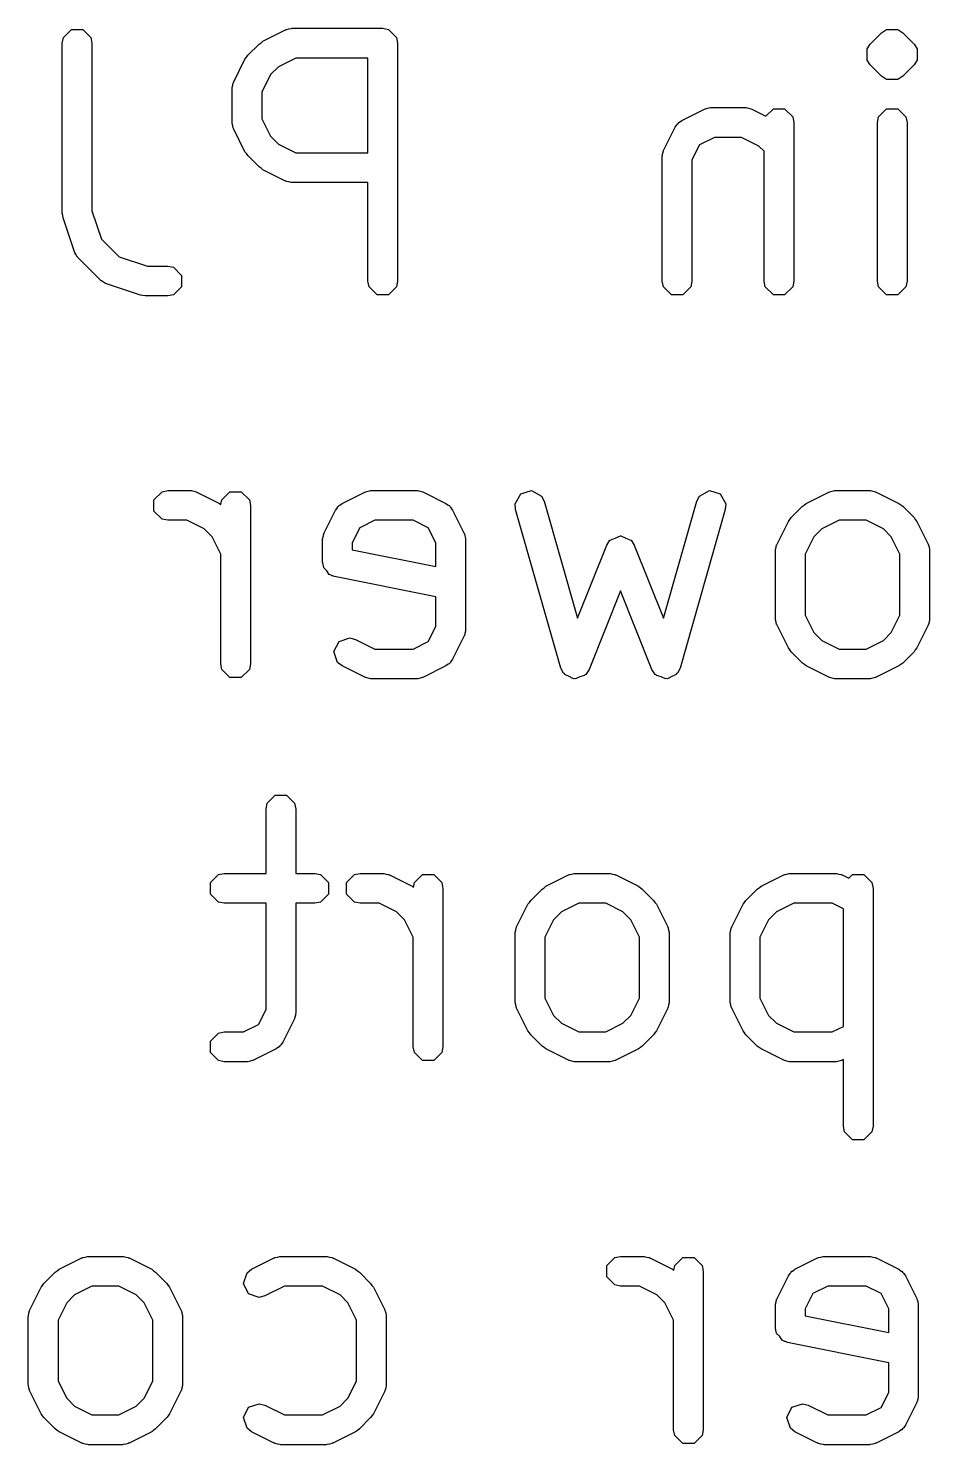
# Model space of a CAD drawing. Extents: x 2.12 to 4.38, y -4.67 to -3.06.
# Drawn here: x 3.6076 to 3.727, y -3.8395 to -3.6519 of the extents above; entities that cross this region are included whole.
import ezdxf

# ---------------------------------------------------------------- set-up
doc = ezdxf.new("R2010")
doc.units = 0
doc.header["$MEASUREMENT"] = 0
doc.layers.add('BLACK', color=7, linetype='CONTINUOUS')

msp = doc.modelspace()

# ---------------------------------------------------------------- linework, layer by layer
at = {"layer": 'BLACK', "linetype": 'CONTINUOUS'}
for p, q in [((3.61205, -3.65389), (3.6122, -3.65314)), ((3.6122, -3.65314), (3.61327, -3.65207)), ((3.61327, -3.65207), (3.61477, -3.65207)), ((3.61477, -3.65207), (3.61584, -3.65314)), ((3.61584, -3.65314), (3.61599, -3.65389)), ((3.63864, -3.65363), (3.64164, -3.65213)), ((3.64164, -3.65213), (3.64173, -3.65211)), ((3.64173, -3.65211), (3.64176, -3.65207)), ((3.64176, -3.65207), (3.64207, -3.65201)), ((3.64207, -3.65201), (3.64238, -3.65193)), ((3.64238, -3.65193), (3.64242, -3.65194)), ((3.64242, -3.65194), (3.64252, -3.65192)), ((3.64252, -3.65192), (3.65452, -3.65192)), ((3.65452, -3.65192), (3.65527, -3.65207)), ((3.65527, -3.65207), (3.65633, -3.65314)), ((3.65633, -3.65314), (3.65648, -3.65389)), ((3.71911, -3.654), (3.72061, -3.6525)), ((3.72061, -3.6525), (3.72125, -3.65207)), ((3.72125, -3.65207), (3.72276, -3.65207)), ((3.72276, -3.65207), (3.7234, -3.6525)), ((3.7234, -3.6525), (3.7249, -3.654)), ((3.61205, -3.67639), (3.61205, -3.65389)), ((3.61599, -3.65389), (3.61599, -3.67607)), ((3.63663, -3.6555), (3.63812, -3.654)), ((3.63812, -3.654), (3.63839, -3.65383)), ((3.63839, -3.65383), (3.63864, -3.65363)), ((3.65648, -3.65389), (3.65648, -3.68539)), ((3.71869, -3.65464), (3.71911, -3.654)), ((3.71869, -3.65615), (3.71869, -3.65464)), ((3.71869, -3.65464), (3.71869, -3.65464)), ((3.7249, -3.654), (3.72533, -3.65464)), ((3.72533, -3.65464), (3.72533, -3.65464)), ((3.72533, -3.65464), (3.72533, -3.65539)), ((3.72533, -3.65539), (3.72533, -3.65615)), ((3.63476, -3.65901), (3.63626, -3.65601)), ((3.63626, -3.65601), (3.63645, -3.65576)), ((3.63645, -3.65576), (3.63663, -3.6555)), ((3.64068, -3.65701), (3.63963, -3.65806)), ((3.64298, -3.65586), (3.64068, -3.65701)), ((3.65255, -3.65586), (3.64298, -3.65586)), ((3.65255, -3.66842), (3.65255, -3.65586)), ((3.71911, -3.65678), (3.71869, -3.65615)), ((3.72061, -3.65828), (3.71911, -3.65678)), ((3.7249, -3.65678), (3.7234, -3.65828)), ((3.72533, -3.65615), (3.7249, -3.65678)), ((3.72533, -3.65615), (3.72533, -3.65615)), ((3.63464, -3.65945), (3.6347, -3.65914)), ((3.6347, -3.65914), (3.63473, -3.65911)), ((3.63473, -3.65911), (3.63476, -3.65901)), ((3.63963, -3.65806), (3.63849, -3.66036)), ((3.72125, -3.65871), (3.72061, -3.65828)), ((3.72276, -3.65871), (3.72125, -3.65871)), ((3.72125, -3.65871), (3.72125, -3.65871)), ((3.7234, -3.65828), (3.72276, -3.65871)), ((3.63455, -3.65975), (3.63464, -3.65945)), ((3.63457, -3.6598), (3.63455, -3.65975)), ((3.63455, -3.65989), (3.63457, -3.6598)), ((3.63455, -3.66439), (3.63455, -3.65989)), ((3.63849, -3.66036), (3.63849, -3.66393)), ((3.69413, -3.66413), (3.69713, -3.66263)), ((3.69713, -3.66263), (3.69722, -3.6626)), ((3.69722, -3.6626), (3.69726, -3.66257)), ((3.69726, -3.66257), (3.69757, -3.66251)), ((3.69757, -3.66251), (3.69787, -3.66243)), ((3.69787, -3.66243), (3.69791, -3.66244)), ((3.69791, -3.66244), (3.69801, -3.66242)), ((3.69801, -3.66242), (3.70251, -3.66242)), ((3.70251, -3.66242), (3.70261, -3.66244)), ((3.70261, -3.66244), (3.70265, -3.66243)), ((3.70265, -3.66243), (3.70295, -3.66251)), ((3.70295, -3.66251), (3.70326, -3.66257)), ((3.70326, -3.66257), (3.70329, -3.6626)), ((3.70329, -3.6626), (3.70339, -3.66263)), ((3.70339, -3.66263), (3.70526, -3.66357)), ((3.70526, -3.66357), (3.70626, -3.66257)), ((3.70626, -3.66257), (3.70776, -3.66257)), ((3.70776, -3.66257), (3.70883, -3.66364)), ((3.72019, -3.66364), (3.72125, -3.66257)), ((3.72125, -3.66257), (3.72276, -3.66257)), ((3.72276, -3.66257), (3.72383, -3.66364)), ((3.63457, -3.66449), (3.63455, -3.66439)), ((3.63455, -3.66453), (3.63457, -3.66449)), ((3.63464, -3.66484), (3.63455, -3.66453)), ((3.63849, -3.66393), (3.63963, -3.66622)), ((3.69325, -3.66501), (3.69349, -3.6647)), ((3.69349, -3.6647), (3.69352, -3.6646)), ((3.69352, -3.6646), (3.69363, -3.66452)), ((3.69363, -3.66452), (3.69372, -3.6644)), ((3.69372, -3.6644), (3.69382, -3.66437)), ((3.69382, -3.66437), (3.69413, -3.66413)), ((3.70883, -3.66364), (3.70898, -3.66439)), ((3.70898, -3.66439), (3.70898, -3.68539)), ((3.72004, -3.66439), (3.72019, -3.66364)), ((3.72004, -3.68539), (3.72004, -3.66439)), ((3.72383, -3.66364), (3.72398, -3.66439)), ((3.72398, -3.66439), (3.72398, -3.68539)), ((3.6347, -3.66514), (3.63464, -3.66484)), ((3.63473, -3.66518), (3.6347, -3.66514)), ((3.63476, -3.66527), (3.63473, -3.66518)), ((3.63626, -3.66827), (3.63476, -3.66527)), ((3.63963, -3.66622), (3.64068, -3.66727)), ((3.69175, -3.66801), (3.69325, -3.66501)), ((3.69847, -3.66636), (3.69648, -3.66736)), ((3.70204, -3.66636), (3.69847, -3.66636)), ((3.70434, -3.66751), (3.70204, -3.66636)), ((3.63645, -3.66852), (3.63626, -3.66827)), ((3.63663, -3.66878), (3.63645, -3.66852)), ((3.64068, -3.66727), (3.64298, -3.66842)), ((3.64298, -3.66842), (3.65255, -3.66842)), ((3.69155, -3.66875), (3.69163, -3.66845)), ((3.69163, -3.66845), (3.69169, -3.66814)), ((3.69169, -3.66814), (3.69172, -3.66811)), ((3.69172, -3.66811), (3.69175, -3.66801)), ((3.69648, -3.66736), (3.69548, -3.66936)), ((3.70504, -3.66821), (3.70434, -3.66751)), ((3.70504, -3.68539), (3.70504, -3.66821)), ((3.63812, -3.67028), (3.63663, -3.66878)), ((3.63839, -3.67046), (3.63812, -3.67028)), ((3.69154, -3.66889), (3.69156, -3.66879)), ((3.69154, -3.68539), (3.69154, -3.66889)), ((3.69156, -3.66879), (3.69155, -3.66875)), ((3.69548, -3.66936), (3.69548, -3.68539)), ((3.63864, -3.67065), (3.63839, -3.67046)), ((3.64164, -3.67215), (3.63864, -3.67065)), ((3.64173, -3.67218), (3.64164, -3.67215)), ((3.64176, -3.67221), (3.64173, -3.67218)), ((3.64207, -3.67227), (3.64176, -3.67221)), ((3.64238, -3.67235), (3.64207, -3.67227)), ((3.64242, -3.67234), (3.64238, -3.67235)), ((3.64252, -3.67236), (3.64242, -3.67234)), ((3.65255, -3.67236), (3.64252, -3.67236)), ((3.65255, -3.68539), (3.65255, -3.67236)), ((3.61211, -3.6767), (3.61205, -3.67639)), ((3.61215, -3.67701), (3.61211, -3.6767)), ((3.61365, -3.68151), (3.61215, -3.67701)), ((3.61599, -3.67607), (3.61724, -3.67983)), ((3.6137, -3.6816), (3.61365, -3.68151)), ((3.6137, -3.68164), (3.6137, -3.6816)), ((3.61388, -3.6819), (3.6137, -3.68164)), ((3.61724, -3.67983), (3.61958, -3.68217)), ((3.61403, -3.68218), (3.61388, -3.6819)), ((3.61407, -3.6822), (3.61403, -3.68218)), ((3.61413, -3.68228), (3.61407, -3.6822)), ((3.61713, -3.68528), (3.61413, -3.68228)), ((3.61958, -3.68217), (3.62334, -3.68342)), ((3.62334, -3.68342), (3.62602, -3.68342)), ((3.62602, -3.68342), (3.62677, -3.68357)), ((3.61721, -3.68534), (3.61713, -3.68528)), ((3.61723, -3.68538), (3.61721, -3.68534)), ((3.6175, -3.68553), (3.61723, -3.68538)), ((3.62677, -3.68357), (3.62784, -3.68464)), ((3.62784, -3.68464), (3.62784, -3.68614)), ((3.6527, -3.68614), (3.65255, -3.68539)), ((3.65648, -3.68539), (3.65633, -3.68614)), ((3.69169, -3.68614), (3.69154, -3.68539)), ((3.69548, -3.68539), (3.69533, -3.68614)), ((3.70519, -3.68614), (3.70504, -3.68539)), ((3.70898, -3.68539), (3.70883, -3.68614)), ((3.72019, -3.68614), (3.72004, -3.68539)), ((3.72398, -3.68539), (3.72383, -3.68614)), ((3.61777, -3.68571), (3.6175, -3.68553)), ((3.61781, -3.68571), (3.61777, -3.68571)), ((3.6179, -3.68576), (3.61781, -3.68571)), ((3.6224, -3.68726), (3.6179, -3.68576)), ((3.62271, -3.6873), (3.6224, -3.68726)), ((3.62302, -3.68736), (3.62271, -3.6873)), ((3.62677, -3.68721), (3.62602, -3.68736)), ((3.62784, -3.68614), (3.62677, -3.68721)), ((3.65376, -3.68721), (3.6527, -3.68614)), ((3.65527, -3.68721), (3.65376, -3.68721)), ((3.65633, -3.68614), (3.65527, -3.68721)), ((3.69276, -3.68721), (3.69169, -3.68614)), ((3.69426, -3.68721), (3.69276, -3.68721)), ((3.69533, -3.68614), (3.69426, -3.68721)), ((3.70626, -3.68721), (3.70519, -3.68614)), ((3.70776, -3.68721), (3.70626, -3.68721)), ((3.70883, -3.68614), (3.70776, -3.68721)), ((3.72125, -3.68721), (3.72019, -3.68614)), ((3.72276, -3.68721), (3.72125, -3.68721)), ((3.72383, -3.68614), (3.72276, -3.68721)), ((3.62602, -3.68736), (3.62302, -3.68736)), ((3.6242, -3.71434), (3.62527, -3.71328)), ((3.62527, -3.71328), (3.62602, -3.71313)), ((3.62602, -3.71313), (3.62902, -3.71313)), ((3.62902, -3.71313), (3.62912, -3.71315)), ((3.62912, -3.71315), (3.62916, -3.71313)), ((3.62916, -3.71313), (3.62946, -3.71322)), ((3.62946, -3.71322), (3.62977, -3.71328)), ((3.62977, -3.71328), (3.6298, -3.71331)), ((3.6298, -3.71331), (3.6299, -3.71334)), ((3.6299, -3.71334), (3.6329, -3.71484)), ((3.6332, -3.71434), (3.63426, -3.71328)), ((3.63426, -3.71328), (3.63577, -3.71328)), ((3.63577, -3.71328), (3.63684, -3.71434)), ((3.64914, -3.71484), (3.65213, -3.71334)), ((3.65213, -3.71334), (3.65223, -3.71331)), ((3.65223, -3.71331), (3.65226, -3.71328)), ((3.65226, -3.71328), (3.65257, -3.71322)), ((3.65257, -3.71322), (3.65288, -3.71313)), ((3.65288, -3.71313), (3.65292, -3.71315)), ((3.65292, -3.71315), (3.65302, -3.71313)), ((3.65302, -3.71313), (3.65901, -3.71313)), ((3.65901, -3.71313), (3.65911, -3.71315)), ((3.65911, -3.71315), (3.65915, -3.71313)), ((3.65915, -3.71313), (3.65946, -3.71322)), ((3.65946, -3.71322), (3.65977, -3.71328)), ((3.65977, -3.71328), (3.6598, -3.71331)), ((3.6598, -3.71331), (3.65989, -3.71334)), ((3.65989, -3.71334), (3.66289, -3.71484)), ((3.67206, -3.71487), (3.67279, -3.71356)), ((3.67279, -3.71356), (3.67424, -3.71314)), ((3.67424, -3.71314), (3.67555, -3.71387)), ((3.69647, -3.71387), (3.69779, -3.71314)), ((3.69779, -3.71314), (3.69923, -3.71356)), ((3.69923, -3.71356), (3.69997, -3.71487)), ((3.71063, -3.71484), (3.71363, -3.71334)), ((3.71363, -3.71334), (3.71372, -3.71331)), ((3.71372, -3.71331), (3.71375, -3.71328)), ((3.71375, -3.71328), (3.71406, -3.71322)), ((3.71406, -3.71322), (3.71437, -3.71313)), ((3.71437, -3.71313), (3.71441, -3.71315)), ((3.71441, -3.71315), (3.71451, -3.71313)), ((3.71451, -3.71313), (3.71901, -3.71313)), ((3.71901, -3.71313), (3.7191, -3.71315)), ((3.7191, -3.71315), (3.71915, -3.71313)), ((3.71915, -3.71313), (3.71945, -3.71322)), ((3.71945, -3.71322), (3.71976, -3.71328)), ((3.71976, -3.71328), (3.71979, -3.71331)), ((3.71979, -3.71331), (3.71989, -3.71334)), ((3.71989, -3.71334), (3.72289, -3.71484)), ((3.6242, -3.71585), (3.6242, -3.71434)), ((3.6329, -3.71484), (3.63307, -3.71497)), ((3.63307, -3.71497), (3.6332, -3.71434)), ((3.63684, -3.71434), (3.63699, -3.7151)), ((3.63699, -3.7151), (3.63699, -3.7361)), ((3.64825, -3.71572), (3.6485, -3.71541)), ((3.6485, -3.71541), (3.64853, -3.71531)), ((3.64853, -3.71531), (3.64864, -3.71522)), ((3.64864, -3.71522), (3.64873, -3.71511)), ((3.64873, -3.71511), (3.64883, -3.71508)), ((3.64883, -3.71508), (3.64914, -3.71484)), ((3.66289, -3.71484), (3.6632, -3.71508)), ((3.6632, -3.71508), (3.6633, -3.71511)), ((3.6633, -3.71511), (3.66339, -3.71522)), ((3.66339, -3.71522), (3.6635, -3.71531)), ((3.6635, -3.71531), (3.66353, -3.71541)), ((3.66353, -3.71541), (3.66377, -3.71572)), ((3.67212, -3.71564), (3.67206, -3.71487)), ((3.67555, -3.71387), (3.67591, -3.71456)), ((3.67591, -3.71456), (3.68032, -3.73002)), ((3.6917, -3.73002), (3.69612, -3.71456)), ((3.69612, -3.71456), (3.69647, -3.71387)), ((3.69997, -3.71487), (3.6999, -3.71564)), ((3.70862, -3.71671), (3.71012, -3.71521)), ((3.71012, -3.71521), (3.71038, -3.71503)), ((3.71038, -3.71503), (3.71063, -3.71484)), ((3.72289, -3.71484), (3.72314, -3.71503)), ((3.72314, -3.71503), (3.7234, -3.71521)), ((3.7234, -3.71521), (3.7249, -3.71671)), ((3.62527, -3.71692), (3.6242, -3.71585)), ((3.62602, -3.71707), (3.62527, -3.71692)), ((3.62855, -3.71707), (3.62602, -3.71707)), ((3.63085, -3.71822), (3.62855, -3.71707)), ((3.64676, -3.71872), (3.64825, -3.71572)), ((3.65348, -3.71707), (3.65148, -3.71807)), ((3.65855, -3.71707), (3.65348, -3.71707)), ((3.66055, -3.71807), (3.65855, -3.71707)), ((3.66377, -3.71572), (3.66527, -3.71872)), ((3.67812, -3.73664), (3.67212, -3.71564)), ((3.6999, -3.71564), (3.6939, -3.73664)), ((3.70675, -3.72022), (3.70825, -3.71722)), ((3.70825, -3.71722), (3.70844, -3.71697)), ((3.70844, -3.71697), (3.70862, -3.71671)), ((3.71497, -3.71707), (3.71267, -3.71822)), ((3.71854, -3.71707), (3.71497, -3.71707)), ((3.72084, -3.71822), (3.71854, -3.71707)), ((3.7249, -3.71671), (3.72507, -3.71697)), ((3.72507, -3.71697), (3.72527, -3.71722)), ((3.72527, -3.71722), (3.72677, -3.72022)), ((3.6319, -3.71926), (3.63085, -3.71822)), ((3.64655, -3.71946), (3.64664, -3.71915)), ((3.64664, -3.71915), (3.6467, -3.71884)), ((3.6467, -3.71884), (3.64673, -3.71881)), ((3.64673, -3.71881), (3.64676, -3.71872)), ((3.65148, -3.71807), (3.65048, -3.72006)), ((3.66155, -3.72006), (3.66055, -3.71807)), ((3.66527, -3.71872), (3.6653, -3.71881)), ((3.6653, -3.71881), (3.66533, -3.71884)), ((3.66533, -3.71884), (3.66539, -3.71915)), ((3.66539, -3.71915), (3.66548, -3.71946)), ((3.68532, -3.71942), (3.68599, -3.71913)), ((3.68599, -3.71913), (3.68601, -3.71914)), ((3.68601, -3.71914), (3.68604, -3.71913)), ((3.68604, -3.71913), (3.68671, -3.71942)), ((3.71267, -3.71822), (3.71163, -3.71926)), ((3.72189, -3.71926), (3.72084, -3.71822)), ((3.63305, -3.72156), (3.6319, -3.71926)), ((3.64657, -3.7195), (3.64655, -3.71946)), ((3.64655, -3.7196), (3.64657, -3.7195)), ((3.64655, -3.7226), (3.64655, -3.7196)), ((3.65048, -3.72006), (3.65048, -3.72098)), ((3.65048, -3.72098), (3.66155, -3.7232)), ((3.66155, -3.7232), (3.66155, -3.72006)), ((3.66548, -3.71946), (3.66546, -3.7195)), ((3.66546, -3.7195), (3.66548, -3.7196)), ((3.66548, -3.7196), (3.66548, -3.7316)), ((3.68032, -3.73002), (3.68418, -3.72037)), ((3.68418, -3.72037), (3.6846, -3.71972)), ((3.6846, -3.71972), (3.68463, -3.71971)), ((3.68463, -3.71971), (3.68464, -3.71969)), ((3.68464, -3.71969), (3.68532, -3.71942)), ((3.68671, -3.71942), (3.68739, -3.71969)), ((3.68739, -3.71969), (3.6874, -3.71971)), ((3.6874, -3.71971), (3.68742, -3.71972)), ((3.68742, -3.71972), (3.68784, -3.72037)), ((3.68784, -3.72037), (3.6917, -3.73002)), ((3.70654, -3.72096), (3.70663, -3.72065)), ((3.70656, -3.721), (3.70654, -3.72096)), ((3.70654, -3.7211), (3.70656, -3.721)), ((3.70663, -3.72065), (3.70669, -3.72034)), ((3.70669, -3.72034), (3.70672, -3.72031)), ((3.70672, -3.72031), (3.70675, -3.72022)), ((3.71163, -3.71926), (3.71048, -3.72156)), ((3.72304, -3.72156), (3.72189, -3.71926)), ((3.72677, -3.72022), (3.72679, -3.72031)), ((3.72679, -3.72031), (3.72682, -3.72034)), ((3.72682, -3.72034), (3.72689, -3.72065)), ((3.72689, -3.72065), (3.72697, -3.72096)), ((3.72697, -3.72096), (3.72696, -3.721)), ((3.72696, -3.721), (3.72697, -3.7211)), ((3.63305, -3.7361), (3.63305, -3.72156)), ((3.6466, -3.72288), (3.64655, -3.7226)), ((3.64658, -3.72298), (3.6466, -3.72288)), ((3.70654, -3.7301), (3.70654, -3.7211)), ((3.71048, -3.72156), (3.71048, -3.72963)), ((3.72304, -3.72963), (3.72304, -3.72156)), ((3.72697, -3.7211), (3.72697, -3.7301)), ((3.64664, -3.72306), (3.64658, -3.72298)), ((3.6467, -3.72335), (3.64664, -3.72306)), ((3.6471, -3.72376), (3.6467, -3.72335)), ((3.64742, -3.72423), (3.6471, -3.72376)), ((3.64769, -3.72435), (3.64742, -3.72423)), ((3.64776, -3.72442), (3.64769, -3.72435)), ((3.64786, -3.72442), (3.64776, -3.72442)), ((3.64813, -3.72453), (3.64786, -3.72442)), ((3.66155, -3.72721), (3.64813, -3.72453)), ((3.68601, -3.7264), (3.68184, -3.73683)), ((3.69018, -3.73683), (3.68601, -3.7264)), ((3.66155, -3.73113), (3.66155, -3.72721)), ((3.70656, -3.73019), (3.70654, -3.7301)), ((3.70654, -3.73024), (3.70656, -3.73019)), ((3.70663, -3.73054), (3.70654, -3.73024)), ((3.71048, -3.72963), (3.71163, -3.73193)), ((3.72189, -3.73193), (3.72304, -3.72963)), ((3.72697, -3.73024), (3.72689, -3.73054)), ((3.72697, -3.7301), (3.72696, -3.73019)), ((3.72696, -3.73019), (3.72697, -3.73024)), ((3.66055, -3.73313), (3.66155, -3.73113)), ((3.66539, -3.73204), (3.66533, -3.73235)), ((3.66548, -3.73174), (3.66539, -3.73204)), ((3.66548, -3.7316), (3.66546, -3.73169)), ((3.66546, -3.73169), (3.66548, -3.73174)), ((3.70669, -3.73085), (3.70663, -3.73054)), ((3.70672, -3.73088), (3.70669, -3.73085)), ((3.70675, -3.73098), (3.70672, -3.73088)), ((3.70825, -3.73398), (3.70675, -3.73098)), ((3.71163, -3.73193), (3.71267, -3.73298)), ((3.72084, -3.73298), (3.72189, -3.73193)), ((3.72677, -3.73098), (3.72527, -3.73398)), ((3.72679, -3.73088), (3.72677, -3.73098)), ((3.72682, -3.73085), (3.72679, -3.73088)), ((3.72689, -3.73054), (3.72682, -3.73085)), ((3.64805, -3.73446), (3.64873, -3.73311)), ((3.64873, -3.73311), (3.65016, -3.73263)), ((3.65016, -3.73263), (3.6509, -3.73284)), ((3.6509, -3.73284), (3.65348, -3.73413)), ((3.65348, -3.73413), (3.65855, -3.73413)), ((3.65855, -3.73413), (3.66055, -3.73313)), ((3.66527, -3.73248), (3.66377, -3.73548)), ((3.6653, -3.73238), (3.66527, -3.73248)), ((3.66533, -3.73235), (3.6653, -3.73238)), ((3.70844, -3.73423), (3.70825, -3.73398)), ((3.71267, -3.73298), (3.71497, -3.73413)), ((3.71497, -3.73413), (3.71854, -3.73413)), ((3.71854, -3.73413), (3.72084, -3.73298)), ((3.72527, -3.73398), (3.72507, -3.73423)), ((3.64853, -3.73589), (3.64805, -3.73446)), ((3.64914, -3.73636), (3.64853, -3.73589)), ((3.66339, -3.73597), (3.6633, -3.73608)), ((3.6635, -3.73589), (3.66339, -3.73597)), ((3.66353, -3.73579), (3.6635, -3.73589)), ((3.66377, -3.73548), (3.66353, -3.73579)), ((3.70862, -3.73449), (3.70844, -3.73423)), ((3.71012, -3.73599), (3.70862, -3.73449)), ((3.71038, -3.73616), (3.71012, -3.73599)), ((3.7234, -3.73599), (3.72314, -3.73616)), ((3.7249, -3.73449), (3.7234, -3.73599)), ((3.72507, -3.73423), (3.7249, -3.73449)), ((3.6332, -3.73685), (3.63305, -3.7361)), ((3.63426, -3.73791), (3.6332, -3.73685)), ((3.63577, -3.73791), (3.63426, -3.73791)), ((3.63684, -3.73685), (3.63577, -3.73791)), ((3.63699, -3.7361), (3.63684, -3.73685)), ((3.65213, -3.73786), (3.64914, -3.73636)), ((3.65223, -3.73788), (3.65213, -3.73786)), ((3.65226, -3.73791), (3.65223, -3.73788)), ((3.65257, -3.73798), (3.65226, -3.73791)), ((3.65977, -3.73791), (3.65946, -3.73798)), ((3.6598, -3.73788), (3.65977, -3.73791)), ((3.65989, -3.73786), (3.6598, -3.73788)), ((3.66289, -3.73636), (3.65989, -3.73786)), ((3.6632, -3.73612), (3.66289, -3.73636)), ((3.6633, -3.73608), (3.6632, -3.73612)), ((3.67847, -3.73732), (3.67812, -3.73664)), ((3.67859, -3.73738), (3.67847, -3.73732)), ((3.67864, -3.7375), (3.67859, -3.73738)), ((3.67923, -3.73774), (3.67864, -3.7375)), ((3.67979, -3.73805), (3.67923, -3.73774)), ((3.68062, -3.73781), (3.68004, -3.73806)), ((3.68124, -3.73764), (3.68062, -3.73781)), ((3.6813, -3.73752), (3.68124, -3.73764)), ((3.68142, -3.73747), (3.6813, -3.73752)), ((3.68184, -3.73683), (3.68142, -3.73747)), ((3.6906, -3.73747), (3.69018, -3.73683)), ((3.69072, -3.73752), (3.6906, -3.73747)), ((3.69079, -3.73764), (3.69072, -3.73752)), ((3.6914, -3.73781), (3.69079, -3.73764)), ((3.69199, -3.73806), (3.6914, -3.73781)), ((3.69279, -3.73774), (3.69224, -3.73805)), ((3.69339, -3.7375), (3.69279, -3.73774)), ((3.69344, -3.73738), (3.69339, -3.7375)), ((3.69355, -3.73732), (3.69344, -3.73738)), ((3.6939, -3.73664), (3.69355, -3.73732)), ((3.71063, -3.73636), (3.71038, -3.73616)), ((3.71363, -3.73786), (3.71063, -3.73636)), ((3.71372, -3.73788), (3.71363, -3.73786)), ((3.71375, -3.73791), (3.71372, -3.73788)), ((3.71406, -3.73798), (3.71375, -3.73791)), ((3.71976, -3.73791), (3.71945, -3.73798)), ((3.71979, -3.73788), (3.71976, -3.73791)), ((3.71989, -3.73786), (3.71979, -3.73788)), ((3.72289, -3.73636), (3.71989, -3.73786)), ((3.72314, -3.73616), (3.72289, -3.73636)), ((3.65288, -3.73806), (3.65257, -3.73798)), ((3.65292, -3.73804), (3.65288, -3.73806)), ((3.65302, -3.73806), (3.65292, -3.73804)), ((3.65901, -3.73806), (3.65302, -3.73806)), ((3.65911, -3.73804), (3.65901, -3.73806)), ((3.65915, -3.73806), (3.65911, -3.73804)), ((3.65946, -3.73798), (3.65915, -3.73806)), ((3.67991, -3.73802), (3.67979, -3.73805)), ((3.68004, -3.73806), (3.67991, -3.73802)), ((3.69211, -3.73802), (3.69199, -3.73806)), ((3.69224, -3.73805), (3.69211, -3.73802)), ((3.71437, -3.73806), (3.71406, -3.73798)), ((3.71441, -3.73804), (3.71437, -3.73806)), ((3.71451, -3.73806), (3.71441, -3.73804)), ((3.71901, -3.73806), (3.71451, -3.73806)), ((3.7191, -3.73804), (3.71901, -3.73806)), ((3.71915, -3.73806), (3.7191, -3.73804)), ((3.71945, -3.73798), (3.71915, -3.73806)), ((3.63905, -3.75531), (3.6392, -3.75455)), ((3.6392, -3.75455), (3.64026, -3.75349)), ((3.64026, -3.75349), (3.64177, -3.75349)), ((3.64177, -3.75349), (3.64284, -3.75455)), ((3.64284, -3.75455), (3.64299, -3.75531)), ((3.63905, -3.76384), (3.63905, -3.75531)), ((3.64299, -3.75531), (3.64299, -3.76384)), ((3.6317, -3.76505), (3.63276, -3.76399)), ((3.63276, -3.76399), (3.63352, -3.76384)), ((3.63352, -3.76384), (3.63905, -3.76384)), ((3.64299, -3.76384), (3.64552, -3.76384)), ((3.64552, -3.76384), (3.64627, -3.76399)), ((3.64627, -3.76399), (3.64733, -3.76505)), ((3.6497, -3.76505), (3.65076, -3.76399)), ((3.65076, -3.76399), (3.65152, -3.76384)), ((3.65152, -3.76384), (3.65452, -3.76384)), ((3.65452, -3.76384), (3.65461, -3.76386)), ((3.65461, -3.76386), (3.65465, -3.76384)), ((3.65465, -3.76384), (3.65496, -3.76392)), ((3.65496, -3.76392), (3.65527, -3.76399)), ((3.65527, -3.76399), (3.6553, -3.76402)), ((3.6553, -3.76402), (3.6554, -3.76404)), ((3.6554, -3.76404), (3.6584, -3.76554)), ((3.6587, -3.76505), (3.65976, -3.76399)), ((3.65976, -3.76399), (3.66127, -3.76399)), ((3.66127, -3.76399), (3.66233, -3.76505)), ((3.67613, -3.76554), (3.67913, -3.76404)), ((3.67913, -3.76404), (3.67923, -3.76402)), ((3.67923, -3.76402), (3.67926, -3.76399)), ((3.67926, -3.76399), (3.67957, -3.76392)), ((3.67957, -3.76392), (3.67987, -3.76384)), ((3.67987, -3.76384), (3.67992, -3.76386)), ((3.67992, -3.76386), (3.68001, -3.76384)), ((3.68001, -3.76384), (3.68451, -3.76384)), ((3.68451, -3.76384), (3.68461, -3.76386)), ((3.68461, -3.76386), (3.68465, -3.76384)), ((3.68465, -3.76384), (3.68496, -3.76392)), ((3.68496, -3.76392), (3.68526, -3.76399)), ((3.68526, -3.76399), (3.6853, -3.76402)), ((3.6853, -3.76402), (3.68539, -3.76404)), ((3.68539, -3.76404), (3.68839, -3.76554)), ((3.70463, -3.76554), (3.70763, -3.76404)), ((3.70763, -3.76404), (3.70772, -3.76402)), ((3.70772, -3.76402), (3.70776, -3.76399)), ((3.70776, -3.76399), (3.70806, -3.76392)), ((3.70806, -3.76392), (3.70837, -3.76384)), ((3.70837, -3.76384), (3.70841, -3.76386)), ((3.70841, -3.76386), (3.70851, -3.76384)), ((3.70851, -3.76384), (3.71451, -3.76384)), ((3.71451, -3.76384), (3.7146, -3.76386)), ((3.7146, -3.76386), (3.71465, -3.76384)), ((3.71465, -3.76384), (3.71495, -3.76392)), ((3.71495, -3.76392), (3.71526, -3.76399)), ((3.71526, -3.76399), (3.71529, -3.76402)), ((3.71529, -3.76402), (3.71539, -3.76404)), ((3.71539, -3.76404), (3.71626, -3.76448)), ((3.71626, -3.76448), (3.71675, -3.76399)), ((3.71675, -3.76399), (3.71826, -3.76399)), ((3.71826, -3.76399), (3.71933, -3.76505)), ((3.6317, -3.76656), (3.6317, -3.76505)), ((3.64733, -3.76505), (3.64733, -3.76656)), ((3.6497, -3.76656), (3.6497, -3.76505)), ((3.6584, -3.76554), (3.65857, -3.76568)), ((3.65857, -3.76568), (3.6587, -3.76505)), ((3.66233, -3.76505), (3.66248, -3.76581)), ((3.66248, -3.76581), (3.66248, -3.7868)), ((3.67412, -3.76741), (3.67562, -3.76591)), ((3.67562, -3.76591), (3.67588, -3.76574)), ((3.67588, -3.76574), (3.67613, -3.76554)), ((3.68839, -3.76554), (3.68864, -3.76574)), ((3.68864, -3.76574), (3.6889, -3.76591)), ((3.6889, -3.76591), (3.6904, -3.76741)), ((3.70262, -3.76741), (3.70412, -3.76591)), ((3.70412, -3.76591), (3.70438, -3.76574)), ((3.70438, -3.76574), (3.70463, -3.76554)), ((3.71933, -3.76505), (3.71948, -3.76581)), ((3.71948, -3.76581), (3.71948, -3.7973)), ((3.63276, -3.76762), (3.6317, -3.76656)), ((3.63352, -3.76777), (3.63276, -3.76762)), ((3.63905, -3.76777), (3.63352, -3.76777)), ((3.63905, -3.78184), (3.63905, -3.76777)), ((3.64552, -3.76777), (3.64299, -3.76777)), ((3.64299, -3.76777), (3.64299, -3.7823)), ((3.64627, -3.76762), (3.64552, -3.76777)), ((3.64733, -3.76656), (3.64627, -3.76762)), ((3.65076, -3.76762), (3.6497, -3.76656)), ((3.65152, -3.76777), (3.65076, -3.76762)), ((3.65405, -3.76777), (3.65152, -3.76777)), ((3.65635, -3.76892), (3.65405, -3.76777)), ((3.67225, -3.77092), (3.67375, -3.76792)), ((3.67375, -3.76792), (3.67395, -3.76767)), ((3.67395, -3.76767), (3.67412, -3.76741)), ((3.68048, -3.76777), (3.67818, -3.76892)), ((3.68405, -3.76777), (3.68048, -3.76777)), ((3.68634, -3.76892), (3.68405, -3.76777)), ((3.6904, -3.76741), (3.69058, -3.76768)), ((3.69058, -3.76768), (3.69077, -3.76792)), ((3.69077, -3.76792), (3.69227, -3.77092)), ((3.70075, -3.77092), (3.70225, -3.76792)), ((3.70225, -3.76792), (3.70244, -3.76767)), ((3.70244, -3.76767), (3.70262, -3.76741)), ((3.70897, -3.76777), (3.70667, -3.76892)), ((3.71404, -3.76777), (3.70897, -3.76777)), ((3.71554, -3.76852), (3.71404, -3.76777)), ((3.6574, -3.76997), (3.65635, -3.76892)), ((3.67818, -3.76892), (3.67713, -3.76997)), ((3.68739, -3.76997), (3.68634, -3.76892)), ((3.70667, -3.76892), (3.70563, -3.76997)), ((3.71554, -3.78409), (3.71554, -3.76852)), ((3.65855, -3.77227), (3.6574, -3.76997)), ((3.67205, -3.77166), (3.67213, -3.77136)), ((3.67206, -3.77171), (3.67205, -3.77166)), ((3.67213, -3.77136), (3.67219, -3.77105)), ((3.67219, -3.77105), (3.67223, -3.77102)), ((3.67223, -3.77102), (3.67225, -3.77092)), ((3.67713, -3.76997), (3.67598, -3.77227)), ((3.68854, -3.77227), (3.68739, -3.76997)), ((3.69227, -3.77092), (3.6923, -3.77102)), ((3.6923, -3.77102), (3.69233, -3.77105)), ((3.69233, -3.77105), (3.69239, -3.77136)), ((3.69239, -3.77136), (3.69247, -3.77166)), ((3.69247, -3.77166), (3.69246, -3.77171)), ((3.70055, -3.77166), (3.70063, -3.77136)), ((3.70056, -3.77171), (3.70055, -3.77166)), ((3.70063, -3.77136), (3.70069, -3.77105)), ((3.70069, -3.77105), (3.70072, -3.77102)), ((3.70072, -3.77102), (3.70075, -3.77092)), ((3.70563, -3.76997), (3.70448, -3.77227)), ((3.65855, -3.7868), (3.65855, -3.77227)), ((3.67204, -3.7718), (3.67206, -3.77171)), ((3.67204, -3.7808), (3.67204, -3.7718)), ((3.67598, -3.77227), (3.67598, -3.78034)), ((3.68854, -3.78034), (3.68854, -3.77227)), ((3.69246, -3.77171), (3.69248, -3.7718)), ((3.69248, -3.7718), (3.69248, -3.7808)), ((3.70054, -3.7718), (3.70056, -3.77171)), ((3.70054, -3.7808), (3.70054, -3.7718)), ((3.70448, -3.77227), (3.70448, -3.78034)), ((3.67206, -3.7809), (3.67204, -3.7808)), ((3.67205, -3.78094), (3.67206, -3.7809)), ((3.67213, -3.78125), (3.67205, -3.78094)), ((3.67598, -3.78034), (3.67713, -3.78264)), ((3.68739, -3.78264), (3.68854, -3.78034)), ((3.69247, -3.78094), (3.69239, -3.78125)), ((3.69248, -3.7808), (3.69246, -3.7809)), ((3.69246, -3.7809), (3.69247, -3.78094)), ((3.70056, -3.7809), (3.70054, -3.7808)), ((3.70055, -3.78094), (3.70056, -3.7809)), ((3.70063, -3.78125), (3.70055, -3.78094)), ((3.70448, -3.78034), (3.70563, -3.78264)), ((3.63805, -3.78384), (3.63905, -3.78184)), ((3.6429, -3.78275), (3.64284, -3.78306)), ((3.64298, -3.78244), (3.6429, -3.78275)), ((3.64299, -3.7823), (3.64297, -3.7824)), ((3.64297, -3.7824), (3.64298, -3.78244)), ((3.67219, -3.78156), (3.67213, -3.78125)), ((3.67223, -3.78159), (3.67219, -3.78156)), ((3.67225, -3.78168), (3.67223, -3.78159)), ((3.67375, -3.78468), (3.67225, -3.78168)), ((3.67713, -3.78264), (3.67818, -3.78368)), ((3.68634, -3.78368), (3.68739, -3.78264)), ((3.69227, -3.78168), (3.69077, -3.78468)), ((3.6923, -3.78159), (3.69227, -3.78168)), ((3.69233, -3.78156), (3.6923, -3.78159)), ((3.69239, -3.78125), (3.69233, -3.78156)), ((3.70069, -3.78156), (3.70063, -3.78125)), ((3.70072, -3.78159), (3.70069, -3.78156)), ((3.70075, -3.78168), (3.70072, -3.78159)), ((3.70225, -3.78468), (3.70075, -3.78168)), ((3.70563, -3.78264), (3.70667, -3.78368)), ((3.63276, -3.78498), (3.63352, -3.78483)), ((3.63352, -3.78483), (3.63605, -3.78483)), ((3.63605, -3.78483), (3.63805, -3.78384)), ((3.64278, -3.78318), (3.64128, -3.78618)), ((3.6428, -3.78309), (3.64278, -3.78318)), ((3.64284, -3.78306), (3.6428, -3.78309)), ((3.67395, -3.78493), (3.67375, -3.78468)), ((3.67818, -3.78368), (3.68048, -3.78483)), ((3.68048, -3.78483), (3.68405, -3.78483)), ((3.68405, -3.78483), (3.68634, -3.78368)), ((3.69077, -3.78468), (3.69058, -3.78493)), ((3.70244, -3.78493), (3.70225, -3.78468)), ((3.70667, -3.78368), (3.70897, -3.78483)), ((3.70897, -3.78483), (3.71404, -3.78483)), ((3.71404, -3.78483), (3.71554, -3.78409)), ((3.6317, -3.78605), (3.63276, -3.78498)), ((3.6317, -3.78756), (3.6317, -3.78605)), ((3.64089, -3.78668), (3.64081, -3.78679)), ((3.641, -3.78659), (3.64089, -3.78668)), ((3.64104, -3.78649), (3.641, -3.78659)), ((3.64128, -3.78618), (3.64104, -3.78649)), ((3.67412, -3.78519), (3.67395, -3.78493)), ((3.67562, -3.78669), (3.67412, -3.78519)), ((3.67588, -3.78687), (3.67562, -3.78669)), ((3.6889, -3.78669), (3.68864, -3.78687)), ((3.6904, -3.78519), (3.6889, -3.78669)), ((3.69058, -3.78493), (3.6904, -3.78519)), ((3.70262, -3.78519), (3.70244, -3.78493)), ((3.70412, -3.78669), (3.70262, -3.78519)), ((3.70438, -3.78687), (3.70412, -3.78669)), ((3.63276, -3.78862), (3.6317, -3.78756)), ((3.6374, -3.78856), (3.6373, -3.78859)), ((3.6404, -3.78706), (3.6374, -3.78856)), ((3.64071, -3.78682), (3.6404, -3.78706)), ((3.64081, -3.78679), (3.64071, -3.78682)), ((3.6587, -3.78756), (3.65855, -3.7868)), ((3.65976, -3.78862), (3.6587, -3.78756)), ((3.66233, -3.78756), (3.66127, -3.78862)), ((3.66248, -3.7868), (3.66233, -3.78756)), ((3.67613, -3.78706), (3.67588, -3.78687)), ((3.67913, -3.78856), (3.67613, -3.78706)), ((3.67923, -3.78859), (3.67913, -3.78856)), ((3.68539, -3.78856), (3.6853, -3.78859)), ((3.68839, -3.78706), (3.68539, -3.78856)), ((3.68864, -3.78687), (3.68839, -3.78706)), ((3.70463, -3.78706), (3.70438, -3.78687)), ((3.70763, -3.78856), (3.70463, -3.78706)), ((3.70772, -3.78859), (3.70763, -3.78856)), ((3.71539, -3.78856), (3.71529, -3.78859)), ((3.71554, -3.78849), (3.71539, -3.78856)), ((3.71554, -3.7973), (3.71554, -3.78849)), ((3.63352, -3.78877), (3.63276, -3.78862)), ((3.63652, -3.78877), (3.63352, -3.78877)), ((3.63661, -3.78875), (3.63652, -3.78877)), ((3.63666, -3.78877), (3.63661, -3.78875)), ((3.63696, -3.78868), (3.63666, -3.78877)), ((3.63727, -3.78862), (3.63696, -3.78868)), ((3.6373, -3.78859), (3.63727, -3.78862)), ((3.66127, -3.78862), (3.65976, -3.78862)), ((3.67926, -3.78862), (3.67923, -3.78859)), ((3.67957, -3.78868), (3.67926, -3.78862)), ((3.67987, -3.78877), (3.67957, -3.78868)), ((3.67992, -3.78875), (3.67987, -3.78877)), ((3.68001, -3.78877), (3.67992, -3.78875)), ((3.68451, -3.78877), (3.68001, -3.78877)), ((3.68461, -3.78875), (3.68451, -3.78877)), ((3.68465, -3.78877), (3.68461, -3.78875)), ((3.68496, -3.78868), (3.68465, -3.78877)), ((3.68526, -3.78862), (3.68496, -3.78868)), ((3.6853, -3.78859), (3.68526, -3.78862)), ((3.70776, -3.78862), (3.70772, -3.78859)), ((3.70806, -3.78868), (3.70776, -3.78862)), ((3.70837, -3.78877), (3.70806, -3.78868)), ((3.70841, -3.78875), (3.70837, -3.78877)), ((3.70851, -3.78877), (3.70841, -3.78875)), ((3.71451, -3.78877), (3.70851, -3.78877)), ((3.7146, -3.78875), (3.71451, -3.78877)), ((3.71465, -3.78877), (3.7146, -3.78875)), ((3.71495, -3.78868), (3.71465, -3.78877)), ((3.71526, -3.78862), (3.71495, -3.78868)), ((3.71529, -3.78859), (3.71526, -3.78862)), ((3.71569, -3.79805), (3.71554, -3.7973)), ((3.71948, -3.7973), (3.71933, -3.79805)), ((3.71675, -3.79912), (3.71569, -3.79805)), ((3.71826, -3.79912), (3.71675, -3.79912)), ((3.71933, -3.79805), (3.71826, -3.79912)), ((3.61164, -3.81625), (3.61464, -3.81475)), ((3.61464, -3.81475), (3.61473, -3.81473)), ((3.61473, -3.81473), (3.61477, -3.81469)), ((3.61477, -3.81469), (3.61508, -3.81463)), ((3.61508, -3.81463), (3.61538, -3.81455)), ((3.61538, -3.81455), (3.61542, -3.81456)), ((3.61542, -3.81456), (3.61552, -3.81454)), ((3.61552, -3.81454), (3.62002, -3.81454)), ((3.62002, -3.81454), (3.62012, -3.81456)), ((3.62012, -3.81456), (3.62016, -3.81455)), ((3.62016, -3.81455), (3.62046, -3.81463)), ((3.62046, -3.81463), (3.62077, -3.81469)), ((3.62077, -3.81469), (3.6208, -3.81473)), ((3.6208, -3.81473), (3.6209, -3.81475)), ((3.6209, -3.81475), (3.6239, -3.81625)), ((3.63714, -3.81625), (3.64014, -3.81475)), ((3.64014, -3.81475), (3.64023, -3.81473)), ((3.64023, -3.81473), (3.64026, -3.81469)), ((3.64026, -3.81469), (3.64057, -3.81463)), ((3.64057, -3.81463), (3.64088, -3.81455)), ((3.64088, -3.81455), (3.64092, -3.81456)), ((3.64092, -3.81456), (3.64102, -3.81454)), ((3.64102, -3.81454), (3.64702, -3.81454)), ((3.64702, -3.81454), (3.64711, -3.81456)), ((3.64711, -3.81456), (3.64716, -3.81455)), ((3.64716, -3.81455), (3.64746, -3.81463)), ((3.64746, -3.81463), (3.64777, -3.81469)), ((3.64777, -3.81469), (3.6478, -3.81473)), ((3.6478, -3.81473), (3.6479, -3.81475)), ((3.6479, -3.81475), (3.6509, -3.81625)), ((3.68419, -3.81576), (3.68526, -3.81469)), ((3.68526, -3.81469), (3.68601, -3.81454)), ((3.68601, -3.81454), (3.68901, -3.81454)), ((3.68901, -3.81454), (3.68911, -3.81456)), ((3.68911, -3.81456), (3.68915, -3.81455)), ((3.68915, -3.81455), (3.68945, -3.81463)), ((3.68945, -3.81463), (3.68976, -3.81469)), ((3.68976, -3.81469), (3.6898, -3.81473)), ((3.6898, -3.81473), (3.68989, -3.81475)), ((3.68989, -3.81475), (3.69289, -3.81625)), ((3.69319, -3.81576), (3.69426, -3.81469)), ((3.69426, -3.81469), (3.69576, -3.81469)), ((3.69576, -3.81469), (3.69683, -3.81576)), ((3.70913, -3.81625), (3.71213, -3.81475)), ((3.71213, -3.81475), (3.71222, -3.81473)), ((3.71222, -3.81473), (3.71225, -3.81469)), ((3.71225, -3.81469), (3.71256, -3.81463)), ((3.71256, -3.81463), (3.71287, -3.81455)), ((3.71287, -3.81455), (3.71291, -3.81456)), ((3.71291, -3.81456), (3.71301, -3.81454)), ((3.71301, -3.81454), (3.71901, -3.81454)), ((3.71901, -3.81454), (3.7191, -3.81456)), ((3.7191, -3.81456), (3.71915, -3.81455)), ((3.71915, -3.81455), (3.71945, -3.81463)), ((3.71945, -3.81463), (3.71976, -3.81469)), ((3.71976, -3.81469), (3.71979, -3.81473)), ((3.71979, -3.81473), (3.71989, -3.81475)), ((3.71989, -3.81475), (3.72289, -3.81625)), ((3.60963, -3.81812), (3.61113, -3.81662)), ((3.61113, -3.81662), (3.61139, -3.81644)), ((3.61139, -3.81644), (3.61164, -3.81625)), ((3.6239, -3.81625), (3.62415, -3.81644)), ((3.62415, -3.81644), (3.62441, -3.81662)), ((3.62441, -3.81662), (3.62591, -3.81812)), ((3.63653, -3.81672), (3.63714, -3.81625)), ((3.6509, -3.81625), (3.65115, -3.81644)), ((3.65115, -3.81644), (3.65141, -3.81662)), ((3.65141, -3.81662), (3.65291, -3.81812)), ((3.68419, -3.81727), (3.68419, -3.81576)), ((3.69289, -3.81625), (3.69307, -3.81639)), ((3.69307, -3.81639), (3.69319, -3.81576)), ((3.69683, -3.81576), (3.69698, -3.81651)), ((3.69698, -3.81651), (3.69698, -3.83751)), ((3.70852, -3.81672), (3.70863, -3.81664)), ((3.70863, -3.81664), (3.70872, -3.81652)), ((3.70872, -3.81652), (3.70882, -3.81649)), ((3.70882, -3.81649), (3.70913, -3.81625)), ((3.72289, -3.81625), (3.7232, -3.81649)), ((3.7232, -3.81649), (3.7233, -3.81652)), ((3.7233, -3.81652), (3.72338, -3.81664)), ((3.72338, -3.81664), (3.72349, -3.81672)), ((3.60926, -3.81863), (3.60945, -3.81838)), ((3.60945, -3.81838), (3.60963, -3.81812)), ((3.61598, -3.81848), (3.61369, -3.81963)), ((3.61955, -3.81848), (3.61598, -3.81848)), ((3.62185, -3.81963), (3.61955, -3.81848)), ((3.62591, -3.81812), (3.62609, -3.81838)), ((3.62609, -3.81838), (3.62628, -3.81863)), ((3.63605, -3.81815), (3.63653, -3.81672)), ((3.63673, -3.8195), (3.63605, -3.81815)), ((3.64148, -3.81848), (3.6389, -3.81977)), ((3.64655, -3.81848), (3.64148, -3.81848)), ((3.64885, -3.81963), (3.64655, -3.81848)), ((3.65291, -3.81812), (3.65308, -3.81838)), ((3.65308, -3.81838), (3.65328, -3.81863)), ((3.68526, -3.81833), (3.68419, -3.81727)), ((3.68601, -3.81848), (3.68526, -3.81833)), ((3.68855, -3.81848), (3.68601, -3.81848)), ((3.69084, -3.81963), (3.68855, -3.81848)), ((3.70675, -3.82013), (3.70825, -3.81713)), ((3.70825, -3.81713), (3.70849, -3.81682)), ((3.70849, -3.81682), (3.70852, -3.81672)), ((3.71347, -3.81848), (3.71148, -3.81948)), ((3.71854, -3.81848), (3.71347, -3.81848)), ((3.72054, -3.81948), (3.71854, -3.81848)), ((3.72349, -3.81672), (3.72353, -3.81682)), ((3.72353, -3.81682), (3.72377, -3.81713)), ((3.72377, -3.81713), (3.72527, -3.82013)), ((3.60776, -3.82163), (3.60926, -3.81863)), ((3.61369, -3.81963), (3.61264, -3.82068)), ((3.6229, -3.82068), (3.62185, -3.81963)), ((3.62628, -3.81863), (3.62778, -3.82163)), ((3.63816, -3.81998), (3.63673, -3.8195)), ((3.6389, -3.81977), (3.63816, -3.81998)), ((3.6499, -3.82068), (3.64885, -3.81963)), ((3.65328, -3.81863), (3.65478, -3.82163)), ((3.69189, -3.82068), (3.69084, -3.81963)), ((3.70663, -3.82057), (3.70669, -3.82026)), ((3.70669, -3.82026), (3.70672, -3.82023)), ((3.70672, -3.82023), (3.70675, -3.82013)), ((3.71148, -3.81948), (3.71048, -3.82148)), ((3.72154, -3.82148), (3.72054, -3.81948)), ((3.72527, -3.82013), (3.72529, -3.82023)), ((3.72529, -3.82023), (3.72533, -3.82026)), ((3.72533, -3.82026), (3.72539, -3.82057)), ((3.60756, -3.82237), (3.60764, -3.82207)), ((3.60764, -3.82207), (3.6077, -3.82176)), ((3.6077, -3.82176), (3.60773, -3.82173)), ((3.60773, -3.82173), (3.60776, -3.82163)), ((3.61264, -3.82068), (3.61149, -3.82298)), ((3.62405, -3.82298), (3.6229, -3.82068)), ((3.62778, -3.82163), (3.62781, -3.82173)), ((3.62781, -3.82173), (3.62784, -3.82176)), ((3.62784, -3.82176), (3.6279, -3.82207)), ((3.6279, -3.82207), (3.62798, -3.82237)), ((3.65105, -3.82298), (3.6499, -3.82068)), ((3.65478, -3.82163), (3.6548, -3.82173)), ((3.6548, -3.82173), (3.65483, -3.82176)), ((3.65483, -3.82176), (3.6549, -3.82207)), ((3.6549, -3.82207), (3.65498, -3.82237)), ((3.69304, -3.82298), (3.69189, -3.82068)), ((3.70654, -3.82087), (3.70663, -3.82057)), ((3.70656, -3.82091), (3.70654, -3.82087)), ((3.70654, -3.82101), (3.70656, -3.82091)), ((3.70654, -3.82401), (3.70654, -3.82101)), ((3.71048, -3.82148), (3.71048, -3.8224)), ((3.72154, -3.82461), (3.72154, -3.82148)), ((3.72539, -3.82057), (3.72547, -3.82087)), ((3.72547, -3.82087), (3.72546, -3.82091)), ((3.72546, -3.82091), (3.72547, -3.82101)), ((3.72547, -3.82101), (3.72547, -3.83301)), ((3.60755, -3.82251), (3.60757, -3.82241)), ((3.60755, -3.83151), (3.60755, -3.82251)), ((3.60757, -3.82241), (3.60756, -3.82237)), ((3.61149, -3.82298), (3.61149, -3.83105)), ((3.62405, -3.83105), (3.62405, -3.82298)), ((3.62798, -3.82237), (3.62797, -3.82241)), ((3.62797, -3.82241), (3.62799, -3.82251)), ((3.62799, -3.82251), (3.62799, -3.83151)), ((3.65105, -3.83105), (3.65105, -3.82298)), ((3.65498, -3.82237), (3.65496, -3.82241)), ((3.65496, -3.82241), (3.65498, -3.82251)), ((3.65498, -3.82251), (3.65498, -3.83151)), ((3.69304, -3.83751), (3.69304, -3.82298)), ((3.7066, -3.8243), (3.70654, -3.82401)), ((3.71048, -3.8224), (3.72154, -3.82461)), ((3.70658, -3.82439), (3.7066, -3.8243)), ((3.70663, -3.82448), (3.70658, -3.82439)), ((3.70669, -3.82476), (3.70663, -3.82448)), ((3.7071, -3.82517), (3.70669, -3.82476)), ((3.70741, -3.82565), (3.7071, -3.82517)), ((3.70768, -3.82576), (3.70741, -3.82565)), ((3.70776, -3.82583), (3.70768, -3.82576)), ((3.70785, -3.82583), (3.70776, -3.82583)), ((3.70812, -3.82594), (3.70785, -3.82583)), ((3.72154, -3.82862), (3.70812, -3.82594)), ((3.72154, -3.83255), (3.72154, -3.82862)), ((3.60757, -3.83161), (3.60755, -3.83151)), ((3.60756, -3.83165), (3.60757, -3.83161)), ((3.60764, -3.83195), (3.60756, -3.83165)), ((3.61149, -3.83105), (3.61264, -3.83334)), ((3.6229, -3.83334), (3.62405, -3.83105)), ((3.62798, -3.83165), (3.6279, -3.83195)), ((3.62799, -3.83151), (3.62797, -3.83161)), ((3.62797, -3.83161), (3.62798, -3.83165)), ((3.6499, -3.83334), (3.65105, -3.83105)), ((3.65498, -3.83165), (3.6549, -3.83195)), ((3.65498, -3.83151), (3.65496, -3.83161)), ((3.65496, -3.83161), (3.65498, -3.83165)), ((3.6077, -3.83226), (3.60764, -3.83195)), ((3.60773, -3.8323), (3.6077, -3.83226)), ((3.60776, -3.83239), (3.60773, -3.8323)), ((3.60926, -3.83539), (3.60776, -3.83239)), ((3.61264, -3.83334), (3.61369, -3.83439)), ((3.62185, -3.83439), (3.6229, -3.83334)), ((3.62778, -3.83239), (3.62628, -3.83539)), ((3.62781, -3.8323), (3.62778, -3.83239)), ((3.62784, -3.83226), (3.62781, -3.8323)), ((3.6279, -3.83195), (3.62784, -3.83226)), ((3.64885, -3.83439), (3.6499, -3.83334)), ((3.65478, -3.83239), (3.65328, -3.83539)), ((3.6548, -3.8323), (3.65478, -3.83239)), ((3.65483, -3.83226), (3.6548, -3.8323)), ((3.6549, -3.83195), (3.65483, -3.83226)), ((3.72054, -3.83454), (3.72154, -3.83255)), ((3.72539, -3.83345), (3.72533, -3.83376)), ((3.72547, -3.83315), (3.72539, -3.83345)), ((3.72547, -3.83301), (3.72546, -3.83311)), ((3.72546, -3.83311), (3.72547, -3.83315)), ((3.60945, -3.83564), (3.60926, -3.83539)), ((3.61369, -3.83439), (3.61598, -3.83554)), ((3.61955, -3.83554), (3.62185, -3.83439)), ((3.62628, -3.83539), (3.62609, -3.83564)), ((3.63605, -3.83587), (3.63673, -3.83452)), ((3.63673, -3.83452), (3.63816, -3.83405)), ((3.63816, -3.83405), (3.6389, -3.83425)), ((3.6389, -3.83425), (3.64148, -3.83554)), ((3.64655, -3.83554), (3.64885, -3.83439)), ((3.65328, -3.83539), (3.65308, -3.83564)), ((3.70804, -3.83587), (3.70872, -3.83452)), ((3.70872, -3.83452), (3.71015, -3.83405)), ((3.71015, -3.83405), (3.71089, -3.83425)), ((3.71089, -3.83425), (3.71347, -3.83554)), ((3.71854, -3.83554), (3.72054, -3.83454)), ((3.72527, -3.83389), (3.72377, -3.83689)), ((3.72529, -3.8338), (3.72527, -3.83389)), ((3.72533, -3.83376), (3.72529, -3.8338)), ((3.60963, -3.8359), (3.60945, -3.83564)), ((3.61113, -3.8374), (3.60963, -3.8359)), ((3.61598, -3.83554), (3.61955, -3.83554)), ((3.62591, -3.8359), (3.62441, -3.8374)), ((3.62609, -3.83564), (3.62591, -3.8359)), ((3.63653, -3.8373), (3.63605, -3.83587)), ((3.63714, -3.83777), (3.63653, -3.8373)), ((3.64148, -3.83554), (3.64655, -3.83554)), ((3.65291, -3.8359), (3.65141, -3.8374)), ((3.65308, -3.83564), (3.65291, -3.8359)), ((3.70852, -3.8373), (3.70804, -3.83587)), ((3.70913, -3.83777), (3.70852, -3.8373)), ((3.71347, -3.83554), (3.71854, -3.83554)), ((3.72349, -3.8373), (3.72338, -3.83739)), ((3.72353, -3.8372), (3.72349, -3.8373)), ((3.72377, -3.83689), (3.72353, -3.8372)), ((3.61139, -3.83758), (3.61113, -3.8374)), ((3.61164, -3.83777), (3.61139, -3.83758)), ((3.61464, -3.83927), (3.61164, -3.83777)), ((3.6239, -3.83777), (3.6209, -3.83927)), ((3.62415, -3.83758), (3.6239, -3.83777)), ((3.62441, -3.8374), (3.62415, -3.83758)), ((3.64014, -3.83927), (3.63714, -3.83777)), ((3.6509, -3.83777), (3.6479, -3.83927)), ((3.65115, -3.83758), (3.6509, -3.83777)), ((3.65141, -3.8374), (3.65115, -3.83758)), ((3.69319, -3.83826), (3.69304, -3.83751)), ((3.69426, -3.83933), (3.69319, -3.83826)), ((3.69683, -3.83826), (3.69576, -3.83933)), ((3.69698, -3.83751), (3.69683, -3.83826)), ((3.71213, -3.83927), (3.70913, -3.83777)), ((3.72289, -3.83777), (3.71989, -3.83927)), ((3.7232, -3.83753), (3.72289, -3.83777)), ((3.7233, -3.8375), (3.7232, -3.83753)), ((3.72338, -3.83739), (3.7233, -3.8375)), ((3.61473, -3.8393), (3.61464, -3.83927)), ((3.61477, -3.83933), (3.61473, -3.8393)), ((3.61508, -3.83939), (3.61477, -3.83933)), ((3.61538, -3.83947), (3.61508, -3.83939)), ((3.61542, -3.83946), (3.61538, -3.83947)), ((3.61552, -3.83948), (3.61542, -3.83946)), ((3.62002, -3.83948), (3.61552, -3.83948)), ((3.62012, -3.83946), (3.62002, -3.83948)), ((3.62016, -3.83947), (3.62012, -3.83946)), ((3.62046, -3.83939), (3.62016, -3.83947)), ((3.62077, -3.83933), (3.62046, -3.83939)), ((3.6208, -3.8393), (3.62077, -3.83933)), ((3.6209, -3.83927), (3.6208, -3.8393)), ((3.64023, -3.8393), (3.64014, -3.83927)), ((3.64026, -3.83933), (3.64023, -3.8393)), ((3.64057, -3.83939), (3.64026, -3.83933)), ((3.64088, -3.83947), (3.64057, -3.83939)), ((3.64092, -3.83946), (3.64088, -3.83947)), ((3.64102, -3.83948), (3.64092, -3.83946)), ((3.64702, -3.83948), (3.64102, -3.83948)), ((3.64711, -3.83946), (3.64702, -3.83948)), ((3.64716, -3.83947), (3.64711, -3.83946)), ((3.64746, -3.83939), (3.64716, -3.83947)), ((3.64777, -3.83933), (3.64746, -3.83939)), ((3.6478, -3.8393), (3.64777, -3.83933)), ((3.6479, -3.83927), (3.6478, -3.8393)), ((3.69576, -3.83933), (3.69426, -3.83933)), ((3.71222, -3.8393), (3.71213, -3.83927)), ((3.71225, -3.83933), (3.71222, -3.8393)), ((3.71256, -3.83939), (3.71225, -3.83933)), ((3.71287, -3.83947), (3.71256, -3.83939)), ((3.71291, -3.83946), (3.71287, -3.83947)), ((3.71301, -3.83948), (3.71291, -3.83946)), ((3.71901, -3.83948), (3.71301, -3.83948)), ((3.7191, -3.83946), (3.71901, -3.83948)), ((3.71915, -3.83947), (3.7191, -3.83946)), ((3.71945, -3.83939), (3.71915, -3.83947)), ((3.71976, -3.83933), (3.71945, -3.83939)), ((3.71979, -3.8393), (3.71976, -3.83933)), ((3.71989, -3.83927), (3.71979, -3.8393))]:
    msp.add_line(p, q, dxfattribs=at)

doc.saveas('drawing.dxf')
